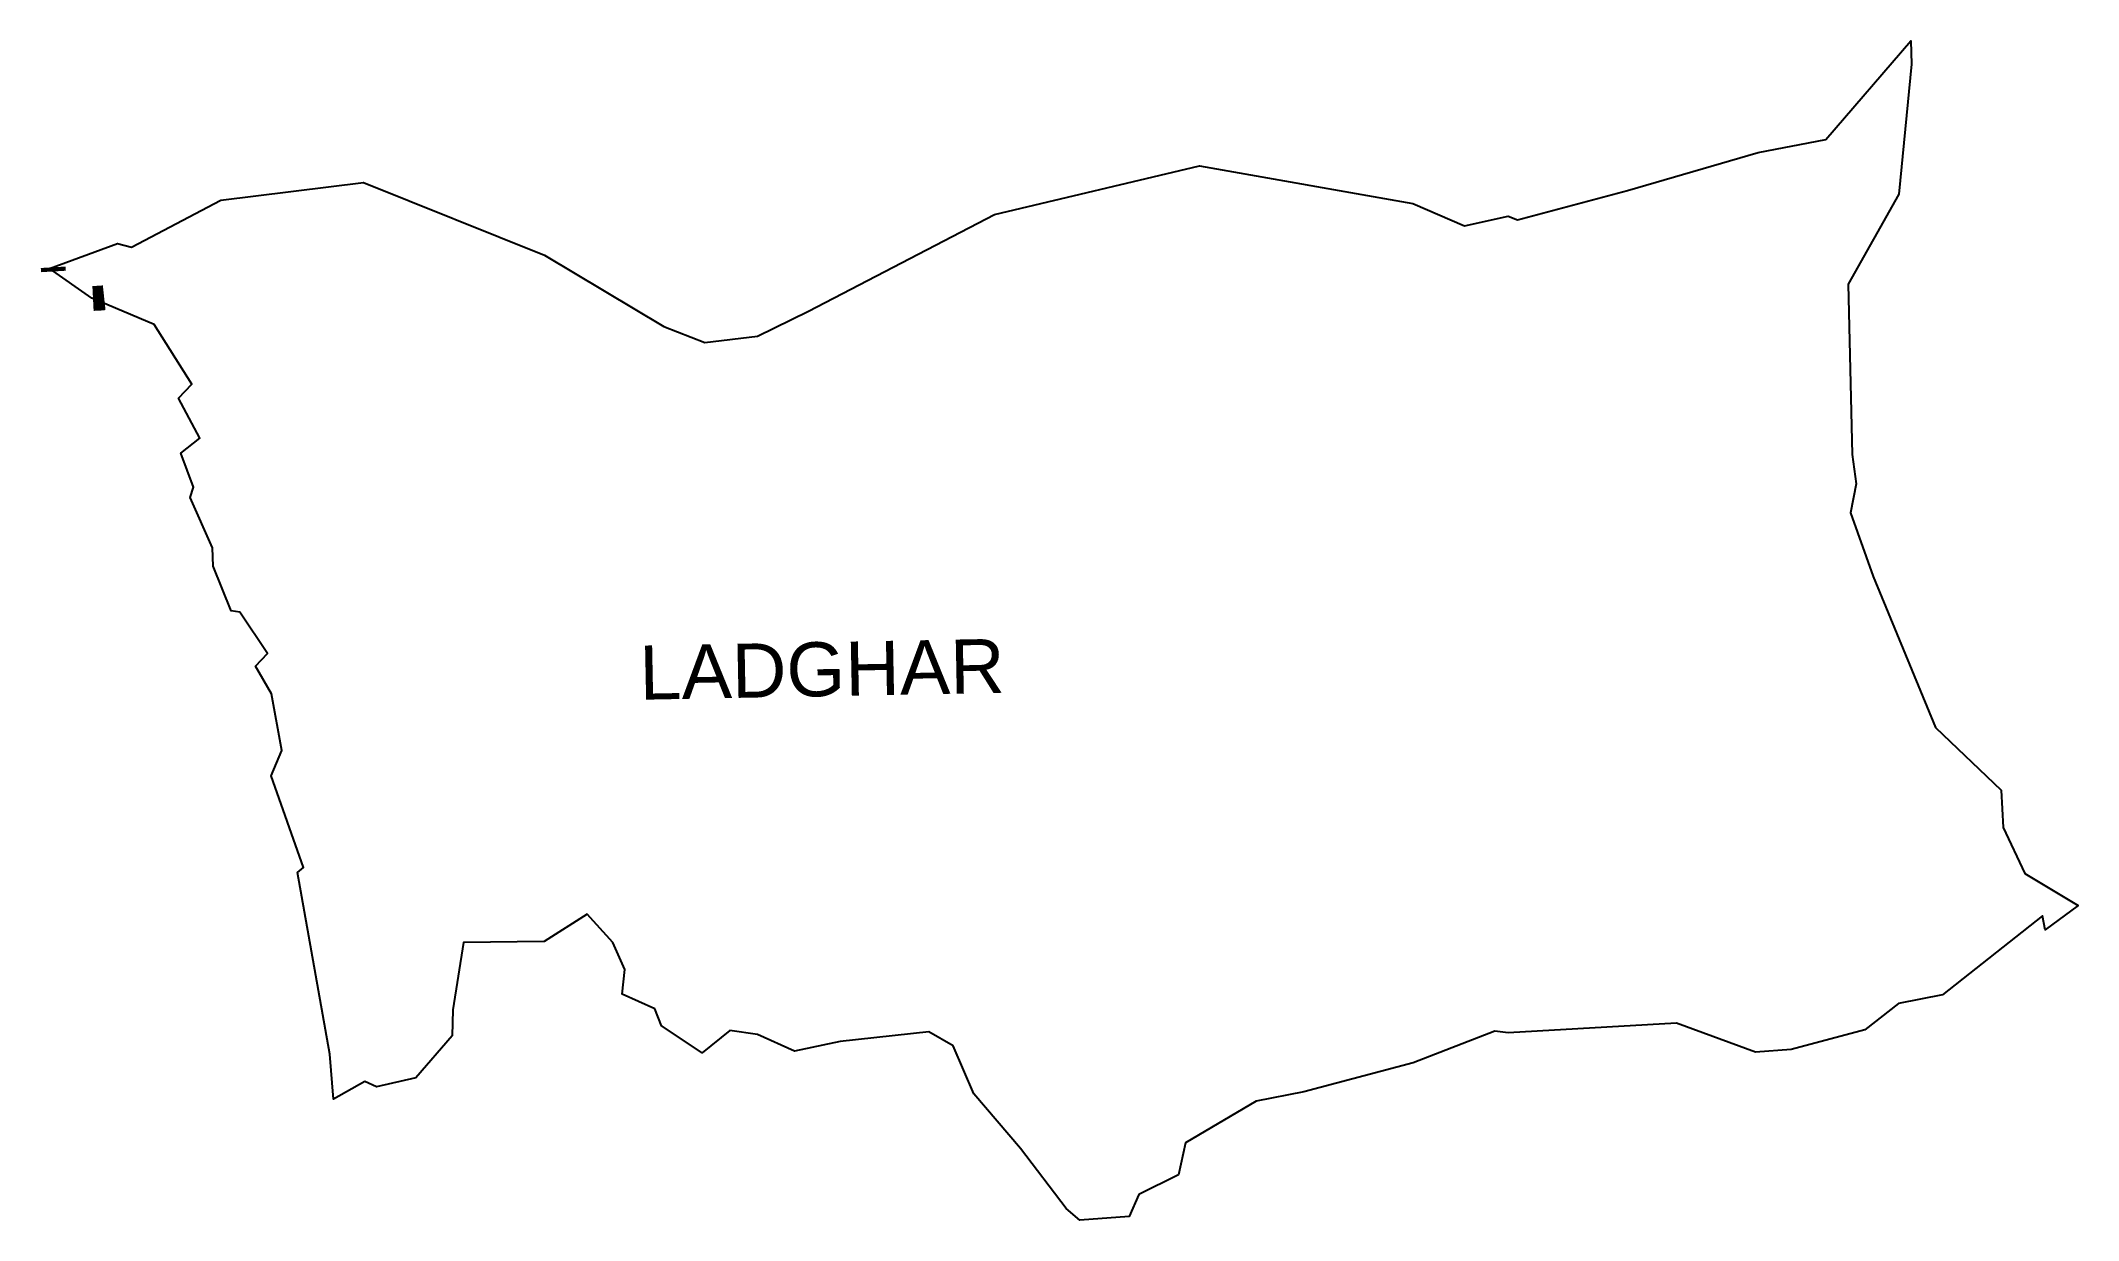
# Model space of a CAD drawing. Header units: metres. Extents: x 301586 to 305682, y 1959509 to 1961879.
import ezdxf

# ---------------------------------------------------------------- set-up
doc = ezdxf.new("R2010")
doc.units = ezdxf.units.M
doc.header["$MEASUREMENT"] = 0
doc.layers.add('NATURALLY PROTECTED', color=3, linetype='Continuous')
doc.layers.add('VILLAGE NAME', color=250, linetype='Continuous')
doc.styles.get("Standard").update_dxf_attribs({"font": 'simplex.shx'})

msp = doc.modelspace()

# ---------------------------------------------------------------- linework, layer by layer
at = {"color": 4, "flags": 128}
for points in [[(303026.5, 1961285.9), (303128.9, 1961335.9), (303502.8, 1961530), (303914.9, 1961627.8), (304343.8, 1961552.5), (304447.8, 1961507.5), (304535.9, 1961526.7), (304554.4, 1961519.7), (304775.6, 1961578.3), (305038.3, 1961654.6), (305173.9, 1961681.1), (305345.4, 1961879.4), (305346.6, 1961832.2), (305321.2, 1961571.3), (305219, 1961390.1), (305227.1, 1961047.8), (305235.1, 1960988.6), (305224, 1960930.5), (305269.4, 1960802.4), (305394.6, 1960498.8), (305527, 1960373.1), (305530.7, 1960298.1), (305574.3, 1960205.7), (305681.7, 1960141.2), (305615.4, 1960092.5), (305609.6, 1960120.4), (305408.9, 1959961.4), (305320.4, 1959944.2), (305252.5, 1959891.4), (305104.8, 1959851.5), (305033, 1959846.5), (304873.7, 1959905), (304535.3, 1959885.5), (304508.6, 1959888.6), (304344.9, 1959825.2), (304124.9, 1959766.4), (304029.2, 1959748.3), (303886.9, 1959663.9), (303872.9, 1959599.7), (303793.3, 1959560.5), (303773.9, 1959516.3), (303674.7, 1959508.6), (303646.9, 1959532.2), (303555.6, 1959653), (303461.5, 1959762.6), (303419.8, 1959859.4), (303370.9, 1959887.1), (303192.8, 1959867.9), (303101.1, 1959848.6), (303026.6, 1959882.3), (302971.2, 1959889.8), (302915.6, 1959845.2), (302833.3, 1959899.3), (302820.3, 1959933.7), (302754.2, 1959963.2), (302759.7, 1960012.8), (302736, 1960067.1), (302684, 1960123.9), (302598, 1960069.1), (302435.4, 1960066.9), (302414.2, 1959931.6), (302412.7, 1959879.5), (302339.4, 1959794.9), (302260.6, 1959776.5), (302236.9, 1959787.7), (302174.3, 1959752.1), (302167, 1959842.2), (302101.7, 1960207.5), (302113.9, 1960217.7), (302048.8, 1960402), (302070.5, 1960452.8), (302049.6, 1960567), (302017.3, 1960622.3), (302041.5, 1960648), (301985.6, 1960730.9), (301968.5, 1960733.3), (301932.5, 1960823.4), (301930.8, 1960860.3), (301885.8, 1960961.2), (301893, 1960982), (301867.4, 1961050.4), (301905.5, 1961080.5), (301862.7, 1961160.8), (301889.4, 1961189.4), (301813.4, 1961309.4), (301688.6, 1961362.3), (301603.1, 1961421.3), (301739.9, 1961471.7), (301768, 1961464.4), (301947.7, 1961558.9), (302234.7, 1961594.8), (302598.4, 1961448.3), (302838.4, 1961305.1), (302920.9, 1961273.1)], [(302920.9, 1961273.1), (303026.5, 1961285.9)]]:
    msp.add_lwpolyline(points, dxfattribs=at)
at = {"layer": 'NATURALLY PROTECTED', "const_width": 50, "flags": 128}
for points in [[(301610.7, 1961424.1), (301611.2, 1961415.7)], [(301690.7, 1961361.4), (301706.7, 1961362.2), (301713.2, 1961362.9)]]:
    msp.add_lwpolyline(points, dxfattribs=at)

# ---------------------------------------------------------------- texts
at = {"layer": 'VILLAGE NAME', "insert": (302788.1, 1960663.5), "char_height": 108.748, "attachment_point": 1, "rotation": 1.1028}
msp.add_mtext_dynamic_manual_height_columns('{\\fArial|b0|i0|c0|p34;LADGHAR}', width=1571.314, gutter_width=543.7, heights=[0], dxfattribs=at)

doc.saveas('drawing.dxf')
